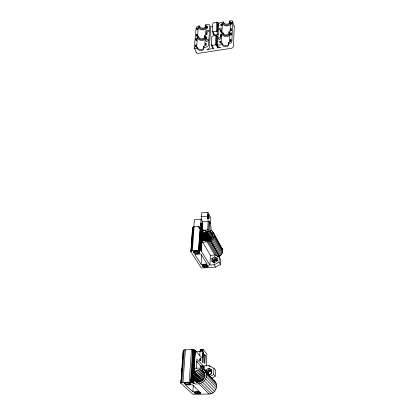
<?xml version="1.0" encoding="UTF-8"?>
<svg xmlns="http://www.w3.org/2000/svg" width="415" height="415" viewBox="0 0 415 415"><rect width="100%" height="100%" fill="white"/><g stroke="black" fill="none" stroke-linecap="round" stroke-linejoin="round"><path stroke-width="0.62" d="M219.291 257.108L219.047 262.161L214.14 264.78L209.871 265.06L201.259 251.039L199.926 250.323L201.208 234.122L201.747 232.753L201.851 228.364C200.663 228.136 198.505 228.203 198.852 226.372L193.509 226.86L192.586 227.607L190.879 251.781L201.363 268.023L215.541 267.11L220.412 264.505L220.645 259.479L219.291 257.108L214.737 255.002L210.421 255.303L202.681 242.298L202.919 238.625C204.253 240.866 207.381 241.182 209.539 240.015L210.161 241.074L209.191 241.509L202.681 242.298M204.559 240.581L201.254 235.212L202.064 237.167L200.974 250.748L201.503 236.062L201.171 228.188L199.257 250.229L192.337 250.681L191.237 250.951L190.791 251.48M204.963 370.662C209.99 378.143 201.711 385.696 193.945 383.688L191.704 382.423L192.685 349.601L184.312 349.861L183.181 350.442L180.862 383.242L192.892 394.25L209.165 394.048C215.084 393.991 218.778 386.292 215.115 381.644L203.469 369.257L202.613 370.678L204.325 372.509M203.775 239.86L201.503 236.062L200.518 250.504L201.208 234.122L201.851 228.364L202.702 228.966L203.459 230.289L203.226 233.899L207.199 241.037M201.368 235.673L200.518 250.504L201.197 234.76L204.522 240.275M231.414 32.987L231.337 34.616L230.45 34.756L230.527 33.127L231.414 32.987L231.803 34.201M211.443 378.304L215.214 376.275L213.663 374.553L213.958 368.38L208.958 365.537L204.564 365.646L204.279 370.662M230.216 39.69L230.138 41.344L231.036 41.204L231.108 39.55L230.216 39.69L230.756 41.324M230.73 28.879L230.652 30.492L231.534 30.347L231.612 28.734L230.73 28.879L231.259 30.523M231.031 22.483L230.958 24.07L231.835 23.93L231.907 22.337L231.031 22.483L231.554 24.137M215.214 376.275L215.499 370.139L213.958 368.38M200.518 250.504L201.254 235.212L204.154 240.181M200.974 250.748L201.809 236.711L201.944 236.96L200.974 250.748L201.669 236.446L203.978 240.28M222.274 44.633L222.409 45.038A3.154 2.267 2.5 0 0 226.227 46.771A3.154 2.267 2.5 0 0 228.535 44.083L228.452 42.641L229.531 42.47L230.014 32.401L228.95 32.572L229.08 32.982A3.113 2.283 2.5 0 1 226.798 35.69A3.113 2.283 2.5 0 1 223.037 33.947L222.943 32.733L221.885 32.904L222.45 23.11L223.498 22.939L223.55 21.948L220.982 22.374A2.246 1.51 -20.8 0 0 218.726 24.309L217.522 43.731A2.298 1.582 -21.1 0 0 219.634 45.043L222.274 44.633L222.331 43.596L221.257 43.762L221.838 33.714L222.897 33.542M228.95 32.572L228.987 31.763L230.055 31.592L230.522 21.782L229.469 21.954L229.604 22.363A3.076 2.298 2.4 0 1 227.342 25.092A3.076 2.298 2.4 0 1 223.633 23.344L223.498 22.939M229.469 21.954L229.521 20.968L230.626 20.781A2.257 1.52 -20.2 0 1 232.732 22.005L231.85 41.49A2.308 1.593 -20.4 0 1 229.537 43.502L228.4 43.679M216.983 261.066C217.05 257.051 210.96 260.579 214.259 263.032C213.377 261.388 215.675 259.583 217.123 260.662L216.433 259.489M206.753 241.016L201.747 232.753L202.38 228.634L202.178 232.457L207.635 240.871M206.234 366.134L206.898 353.959L203.314 349.752L200.523 349.731L200.113 350.561L199.75 355.712M206.494 372.603L206.587 370.834L205.788 369.957L208.818 368.121L211.676 369.827L211.5 373.391L208.449 375.238M212.48 261.943L212.605 259.619L211.904 258.436L214.643 256.807L217.242 258.073L217.097 260.988L214.342 262.628L211.743 261.346L211.904 258.436M201.171 228.188L199.926 250.323L199.257 250.229L200.435 228.126L198.583 250.229L200.087 228.105M209.871 265.06L210.421 255.303M205.311 355.271L204.849 363.545L204.123 362.736L204.595 354.441L205.311 355.271L204.206 355.022M205.658 372.328L205.788 369.957M198.91 382.023L191.953 375.72L192.674 377.743L191.704 382.423L190.49 382.246L192.685 349.601L193.862 349.783L192.565 372.405L190.49 382.246L183.005 382.308L180.733 382.905M202.556 380.498L193.566 371.503L194.806 350.084L193.862 349.783L191.891 374.688L199.522 382.22M201.944 236.96L201.259 251.039L202.157 237.328M208.024 266.482L208.06 265.787C206.623 264.474 204.004 264.298 202.427 265.46L202.406 266.155C203.848 267.457 206.447 267.628 208.024 266.482L208.097 265.221M211.297 230.776L210.524 223.706L210.862 217.937L207.858 212.324L201.462 212.885L201.202 216.697L201.638 220.739M203.687 353.393L202.899 362.684L202.515 360.941L203.309 351.655L203.687 353.393L202.416 353.43M203.469 369.724L203.257 365.833L196.923 359.12L196.342 368.39M206.395 267.161L206.551 264.573M208.621 230.149L209.155 221.19L210.524 223.706M219.976 41.298L219.877 42.953L220.764 42.812L220.858 41.158L219.976 41.298L220.604 43.098M220.365 34.751L220.266 36.38L221.148 36.24L221.242 34.611L220.365 34.751L220.982 36.556M220.614 30.513L220.521 32.121L221.397 31.981L221.491 30.368L220.614 30.513L221.231 32.323M220.998 24.132L220.899 25.714L221.771 25.574L221.864 23.987L220.998 24.132L221.605 25.948M203.578 367.815L201.005 367.872L201.083 366.595M199.553 393.752L200.777 393.27L200.678 392.943C198.764 392.045 196.165 391.698 194.256 392.699L194.957 393.347L198.417 393.83L199.553 393.752L199.625 392.476M207.106 267.011L207.215 265.128M203.075 349.653L202.572 351.298L202.172 358.119L194.806 350.084L192.565 372.405L201.317 381.613M207.661 266.783L207.739 265.522M200.383 393.555L200.455 392.279M207.645 230.226L208.18 221.351L207.625 216.148L207.858 212.324M204.766 267.167L204.922 264.578M197.146 393.783L197.265 391.843M205.596 267.213L205.752 264.625M198.417 393.83L198.531 391.89M202.743 266.492L202.821 265.237M218.368 46.132A2.288 1.582 -21.1 0 0 220.479 47.445L217.579 47.896L216.713 45.401L216.127 44.841L216.775 44.706L216.184 43.928L216.827 43.876L216.236 43.181L216.879 43.051L216.293 42.273L216.931 42.221L216.34 41.531L216.983 41.401L216.397 40.629L217.035 40.577L216.443 39.887L217.087 39.757L216.5 38.984L217.138 38.937L216.547 38.247L217.19 38.123L216.604 37.35L217.221 37.34L216.651 36.613L217.299 36.406L215.94 35.41L212.937 35.892L211.785 36.878L211.245 44.685L212.413 47.875L213.455 48.534L207.018 49.53A2.272 1.567 -22.1 0 0 209.321 47.538L210.706 28.179A2.22 1.494 -21.7 0 0 210.364 27.323M218.15 22.841L217.527 22.913L218.103 23.588L217.47 23.78L218.031 24.49L217.424 24.49L218 25.248L217.372 25.362L217.953 26.041L217.325 26.078L217.901 26.835L217.268 26.949L217.849 27.629L217.221 27.67L217.797 28.428L217.164 28.547L217.751 29.226L217.123 29.268L217.699 30.03L217.066 30.145L217.647 30.829L217.019 30.871L217.6 31.633L216.957 31.711L217.927 34.492L214.353 35.068L213.326 34.435L212.179 31.218L212.703 23.66L213.834 22.695L216.796 22.203L218.15 22.841L218.98 25.274M194.957 393.347L195.034 392.071M203.277 266.793L203.433 264.277M195.932 393.612L196.051 391.672M203.967 267.021L204.128 264.433M217.579 47.896L217.284 47.741M217.989 41.267L217.527 41.661M193.266 383.029L193.53 378.911L192.674 377.743L192.679 382.697L193.53 378.911L196.876 382.205M192.882 391.822L185.443 384.938L192.368 384.824L199.599 391.734L192.882 391.822L193.312 385.13M201.119 264.417L194.749 254.452L200.933 254.016L207.137 264.018L201.119 264.417L201.737 254.919M216.723 45.5L215.333 44.867L215.94 35.41M216.957 31.711L216.205 31.364L216.796 22.203M193.945 383.688L194.21 379.58L193.53 378.911M202.406 266.155L202.484 264.894M202.364 229.308L202.733 223.706L202.364 221.449L201.057 219.125L194.386 219.691L193.836 227.093M201.747 232.753L202.178 232.457L202.702 228.966L202.463 232.587L203.226 233.899C205.28 230.377 211.391 230.138 212.765 234.376M213.326 34.435L213.409 33.179M189.676 384.409L190.931 383.88L190.807 383.522C188.825 382.563 186.06 382.153 184.099 383.273L184.862 383.984L188.498 384.503L189.676 384.409L189.764 383.144M198.635 253.482L199.574 252.906L199.594 252.149C198.116 250.748 195.335 250.53 193.727 251.806L194.085 252.932L197.068 253.705L198.635 253.482L198.764 251.547M200.429 228.4L201.057 219.125M199.205 253.228L199.34 251.293M190.532 384.191L190.615 382.921M199.574 252.906L199.662 251.609M197.068 253.705L197.25 251.127M188.498 384.503L188.633 382.563M197.903 253.648L198.079 251.065M189.224 382.199L191.455 349.56M209.036 218.16C208.335 207.931 206.852 221.434 209.036 218.16L208.076 218.243L207.977 218.721L208.937 218.643M194.651 253.254L194.832 250.67M185.894 384.269L186.034 382.329M195.377 253.503L195.558 250.919M196.207 253.658L196.383 251.075M187.17 384.451L187.305 382.516M208.076 218.243L207.739 214.98L208.698 214.897M193.722 252.564L193.815 251.272M194.085 252.932L194.22 250.997M184.862 383.984L184.955 382.713M205.959 240.856L201.508 233.1L201.851 228.364L201.337 233.521L205.861 241.094M194.806 350.084L193.245 371.669L192.565 372.405L202.323 380.705M181.889 382.397L184.312 349.861M191.73 250.774L193.509 226.86M192.337 250.681L194.106 226.761M183.005 382.308L185.396 349.746M205.409 43.591L205.28 45.235L206.156 45.1L206.281 43.451L205.409 43.591L206.011 45.199M205.907 37.065L205.783 38.683L206.649 38.548L206.774 36.925L205.907 37.065L206.504 38.678M206.229 32.837L206.11 34.44L206.971 34.3L207.095 32.697L206.229 32.837L206.826 34.455M206.717 26.477L206.597 28.054L207.453 27.914L207.573 26.337L206.717 26.477L207.308 28.101M180.862 383.242L181.153 379.429M181.293 377.526L181.583 373.708M181.723 371.804L181.967 368.624M182.107 366.72L182.398 362.902M182.538 360.998L182.828 357.185M182.968 355.276L183.207 352.096M181.09 382.609L183.534 350.104M190.879 251.781L192.71 227.306M191.237 250.951L193.027 227.047M200.642 223.981L201.441 227.01L202.048 227.456L202.276 224.474L201.55 222.679L201.083 223.576L201.036 225.568M198.453 37.459L198.603 37.858A3.081 2.236 5.4 0 0 202.396 39.57A3.081 2.236 5.4 0 0 204.533 36.909L204.382 36.51L205.425 36.344L204.657 46.356L203.599 46.516L203.666 47.953A3.123 2.22 5.3 0 1 201.508 50.589A3.123 2.22 5.3 0 1 197.665 48.887L197.597 47.455L196.549 47.621L197.416 37.625L198.453 37.459L198.52 36.655L197.483 36.821L198.329 27.079L199.356 26.908L199.439 25.927L198.36 26.104A2.22 1.484 -22.4 0 0 196.098 28.023L194.376 47.346A2.267 1.556 -22.8 0 0 196.404 48.659L197.509 48.488M199.356 26.908L199.506 27.307A3.045 2.251 5.4 0 0 203.246 29.029A3.045 2.251 5.4 0 0 205.358 26.347L205.212 25.943L206.245 25.777L205.487 35.534L204.445 35.7L204.382 36.51M202.209 227.14L201.208 227.223L201.358 225.309L200.964 223.301L201.965 223.218M199.729 382.018L192.031 373.687L193.862 349.783M205.212 25.943L205.29 24.962L207.822 24.542A2.231 1.494 -21.7 0 1 209.845 25.766L208.434 45.152A2.283 1.567 -22.1 0 1 206.12 47.149L203.516 47.554M202.94 380.98L193.245 371.669L193.566 371.503L195.377 350.457L194.007 371.565L202.608 380.462M195.372 45.168L195.226 46.807L196.093 46.672L196.238 45.028L195.372 45.168L196.072 46.937M195.947 38.657L195.802 40.276L196.663 40.136L196.803 38.517L195.947 38.657L196.637 40.431M196.316 34.435L196.176 36.038L197.032 35.903L197.172 34.3L196.316 34.435L197.006 36.219M196.876 28.09L196.741 29.667L197.592 29.527L197.727 27.95L196.876 28.09L197.556 29.875M191.704 382.423L192.249 376.841L197.753 382.205M192.679 382.697L193.1 378.392L197.255 382.168M202.349 232.473L202.702 228.966M206.862 240.913L201.96 232.556L202.38 228.634M212.143 233.256C213.403 235.497 212.184 238.335 210.151 239.652L219.592 256.19C222.637 254.385 223.913 249.633 221.055 247.091M219.592 256.19L210.779 240.71C213.196 239.154 214.773 235.985 213.684 233.173C212.039 229.137 206.893 229.749 203.459 230.289M190.49 382.246L191.953 375.72L198.064 382.091M207.625 373.635L208.418 374.491L208.206 373.443L208.527 372.39L209.305 371.607L210.322 371.3L211.313 371.56L210.53 370.694L209.539 370.434L208.512 370.735L207.733 371.524L207.412 372.582L207.625 373.635L208.32 374.392L209.321 374.657L210.348 374.351L211.126 373.562L211.448 372.499L211.23 371.446L210.53 370.694M207.692 217.859L207.702 216.142M217.927 34.492L218.363 33.895M204.969 373.495L201.97 370.289L202.826 368.873L199.548 368.115L194.941 368.219L194.682 372.255L203.573 379.481M217.221 46.594L217.678 46.278L217.258 46.018M217.273 45.764C218.274 45.328 216.786 45.079 217.766 44.498M206.587 370.834L209.611 369.002L211.982 370.419M212.605 259.619L215.338 257.995L217.413 259.007M209.86 376.602L213.663 374.553M218.077 256.958L219.006 256.543L209.539 240.015M217.315 47.315L217.636 47.025L217.206 46.848M199.823 359.629L200.86 359.411L200.528 357.901L200.009 359.478L200.606 360.967L200.86 359.411L199.817 359.291M201.97 370.289C199.454 369.034 196.347 370.107 194.682 372.255L193.566 371.503M209.943 26.752L212.449 26.342M212.179 31.218L213.211 31.846L216.205 31.364M211.245 44.685L212.288 45.339L215.333 44.867M199.745 360.49L200.803 360.36L199.532 360.158M207.547 214.607L208.506 214.524M207.905 215.52L208.864 215.442M201.202 216.697L207.625 216.148M208.029 216.189L208.989 216.106M208.107 216.91L209.061 216.827M208.123 217.616L209.082 217.533M202.401 221.838L208.18 221.351M201.14 223.861L202.141 223.778M201.275 224.557L202.276 224.474M201.358 225.309L202.354 225.226M201.368 226.051L202.37 225.973M201.322 226.709L202.318 226.632M204.113 230.512L205.876 230.367M203.314 349.752L200.523 349.731M200.289 349.985L202.847 349.907M200.113 350.561L202.67 350.483M196.196 351.422L200.056 351.308M200.014 351.375L202.572 351.298M196.57 361.444L200.684 365.895L203.257 365.833M200.684 365.895L200.881 366.326L203.449 366.263M200.881 366.326L200.995 367.047L203.568 366.985M196.918 361.724L196.601 361.719L197.504 361.958M199.703 358.441L200.756 358.472M214.477 262.56L213.559 261.86M204.253 377.8L196.036 370.922L203.915 379.149M204.979 376.452L197.675 370.05L204.642 377.375M192.031 373.687L200.58 381.406M192.674 377.743L197.275 382.028M213.678 380.29L215.115 381.644M198.614 383.61L209.165 394.048M193.1 378.392L196.269 381.541M200.72 383.258L211.173 393.716M202.613 370.678C209.596 375.668 199.345 386.847 194.21 379.58M202.691 382.303L213.045 392.808M204.367 380.82L214.633 391.392M205.617 378.931L215.81 389.586M199.454 369.724L205.083 375.684M201.96 232.556L203.226 233.899M206.328 376.794L216.474 387.537M200.751 369.853L204.626 373.977M202.577 371.337L203.438 372.26M206.457 374.584L216.573 385.421M202.826 368.873L203.677 369.791M208.366 374.854L211.354 378.075M205.985 372.483L216.111 383.403M203.469 369.257L212.402 378.911M207.412 372.582L208.206 373.443M207.733 371.524L208.527 372.39M208.512 370.735L209.305 371.607M209.539 370.434L210.322 371.3M211.23 371.446L212.013 372.312M208.818 368.121L209.611 369.002M208.958 365.537L210.135 366.865M210.794 239.699L205.695 231.757L214.503 247.527L204.74 232.327L209.139 240.233M211.52 238.879L206.732 231.373L211.142 239.242M208.724 240.591L203.905 233.048L208.164 240.71M201.508 233.1L206.291 240.659M205.601 241.125L201.208 234.122L204.745 240.218M214.14 264.78L215.541 267.11M213.403 260.708L214.104 261.881M213.372 261.31L214.41 263.074M210.151 239.652L210.779 240.71M213.652 260.132L214.348 261.305M218.394 255.51L219.006 256.543M202.919 238.625L203.9 240.285M214.083 259.645L214.778 260.822M202.064 237.167L203.879 240.254M214.648 259.308L215.344 260.485M215.281 259.162L215.971 260.34M201.669 236.446L203.905 240.244M216.822 259.92L217.278 260.703M214.643 256.807L215.338 257.995M215.899 259.225L216.589 260.402M198.852 226.372L200.082 228.489M198.832 226.683L199.74 228.25M198.894 227.202L199.501 228.245M219.047 262.161L220.412 264.505M207.152 241.961L214.737 255.002M208.18 241.81L216.153 255.588M209.191 241.509L217.761 256.408M211.832 239.886L220.598 255.396M207.801 231.186L211.909 238.49M208.875 231.207L212.335 237.39M212.713 238.905L221.434 254.452M213.388 237.811L222.077 253.394M210.799 231.871L212.672 235.243M209.886 231.435L212.708 236.498M211.562 232.483L212.807 234.729M213.839 236.643L222.497 252.268M214.036 235.45L222.684 251.111M213.139 232.177L222.321 248.896M212.381 231.326L213.31 233.017M213.927 234.143L222.622 249.97M194.438 47.839L196.311 52.544M197.597 47.455L197.753 47.849A3.123 2.22 5.3 0 0 201.192 49.598A3.123 2.22 5.3 0 0 203.864 47.497M198.52 36.655L198.676 37.049A3.081 2.236 5.4 0 0 202.463 38.766A3.081 2.236 5.4 0 0 204.595 36.1L204.445 35.7M203.599 46.516L203.749 46.916M199.439 25.927L199.589 26.327A3.04 2.251 5.4 0 0 203.324 28.049A3.04 2.251 5.4 0 0 205.435 25.367L205.29 24.962M212.288 45.339L213.455 48.534M213.211 31.846L214.353 35.068M216.703 35.757L217.092 36.868M222.331 43.596L222.471 43.995A3.154 2.267 2.5 0 0 225.874 45.775A3.154 2.267 2.5 0 0 228.675 43.632M222.943 32.733L223.078 33.138A3.113 2.283 2.5 0 0 226.839 34.881A3.113 2.283 2.5 0 0 229.122 32.168L228.987 31.763M221.491 30.368L221.859 31.462M221.864 23.987L222.227 25.087M228.452 42.641L228.587 43.046M223.55 21.948L223.685 22.358A3.071 2.298 2.4 0 0 227.394 24.106A3.071 2.298 2.4 0 0 229.651 21.378L229.521 20.968M230.527 33.127L231.238 35.322M232.649 21.533L234.185 26.42M192.586 227.607L192.674 227.918M209.155 221.19L210.172 230.558M200.995 367.047L201.005 367.872M230.335 24.35A4.192 3.133 2.4 0 1 225.848 25.906A4.192 3.133 2.4 0 1 222.45 23.11M230.154 34.346A4.249 3.113 2.5 0 1 225.734 36.546A4.249 3.113 2.5 0 1 221.838 33.714M206.457 27.696A4.15 3.071 5.4 0 1 206.167 28.303M205.705 28.837A4.15 3.071 5.4 0 1 201.374 29.74A4.15 3.071 5.4 0 1 198.329 27.079M206.245 25.777A4.15 3.071 5.4 0 1 206.499 26.41M205.648 38.253A4.207 3.05 5.4 0 1 201.384 40.411A4.207 3.05 5.4 0 1 197.416 37.625M205.425 36.344A4.207 3.05 5.4 0 1 205.684 36.971M233.894 26.031A2.236 1.52 -20.1 0 1 234.268 26.892L233.432 46.319A2.288 1.593 -20.4 0 1 231.139 48.322L198.266 53.369A2.251 1.556 -22.8 0 1 196.254 52.057M196.757 382.194L195.408 380.877L196.736 382.189M219.846 29.916A1.271 0.861 -20.9 0 0 221.377 28.547A1.271 0.861 -20.9 0 0 219.338 28.516A1.271 0.861 -20.9 0 0 219.846 29.916M219.281 39.243A1.281 0.882 -21.1 0 0 220.832 37.853A1.281 0.882 -21.1 0 0 218.767 37.812A1.281 0.882 -21.1 0 0 219.281 39.243M207.386 31.934A1.261 0.851 -21.8 0 0 208.916 30.57A1.261 0.851 -21.8 0 0 206.903 30.539A1.261 0.851 -21.8 0 0 207.386 31.934M206.686 41.235A1.276 0.872 -22 0 0 208.237 39.85A1.276 0.872 -22 0 0 206.198 39.804A1.276 0.872 -22 0 0 206.686 41.235"/></g></svg>
